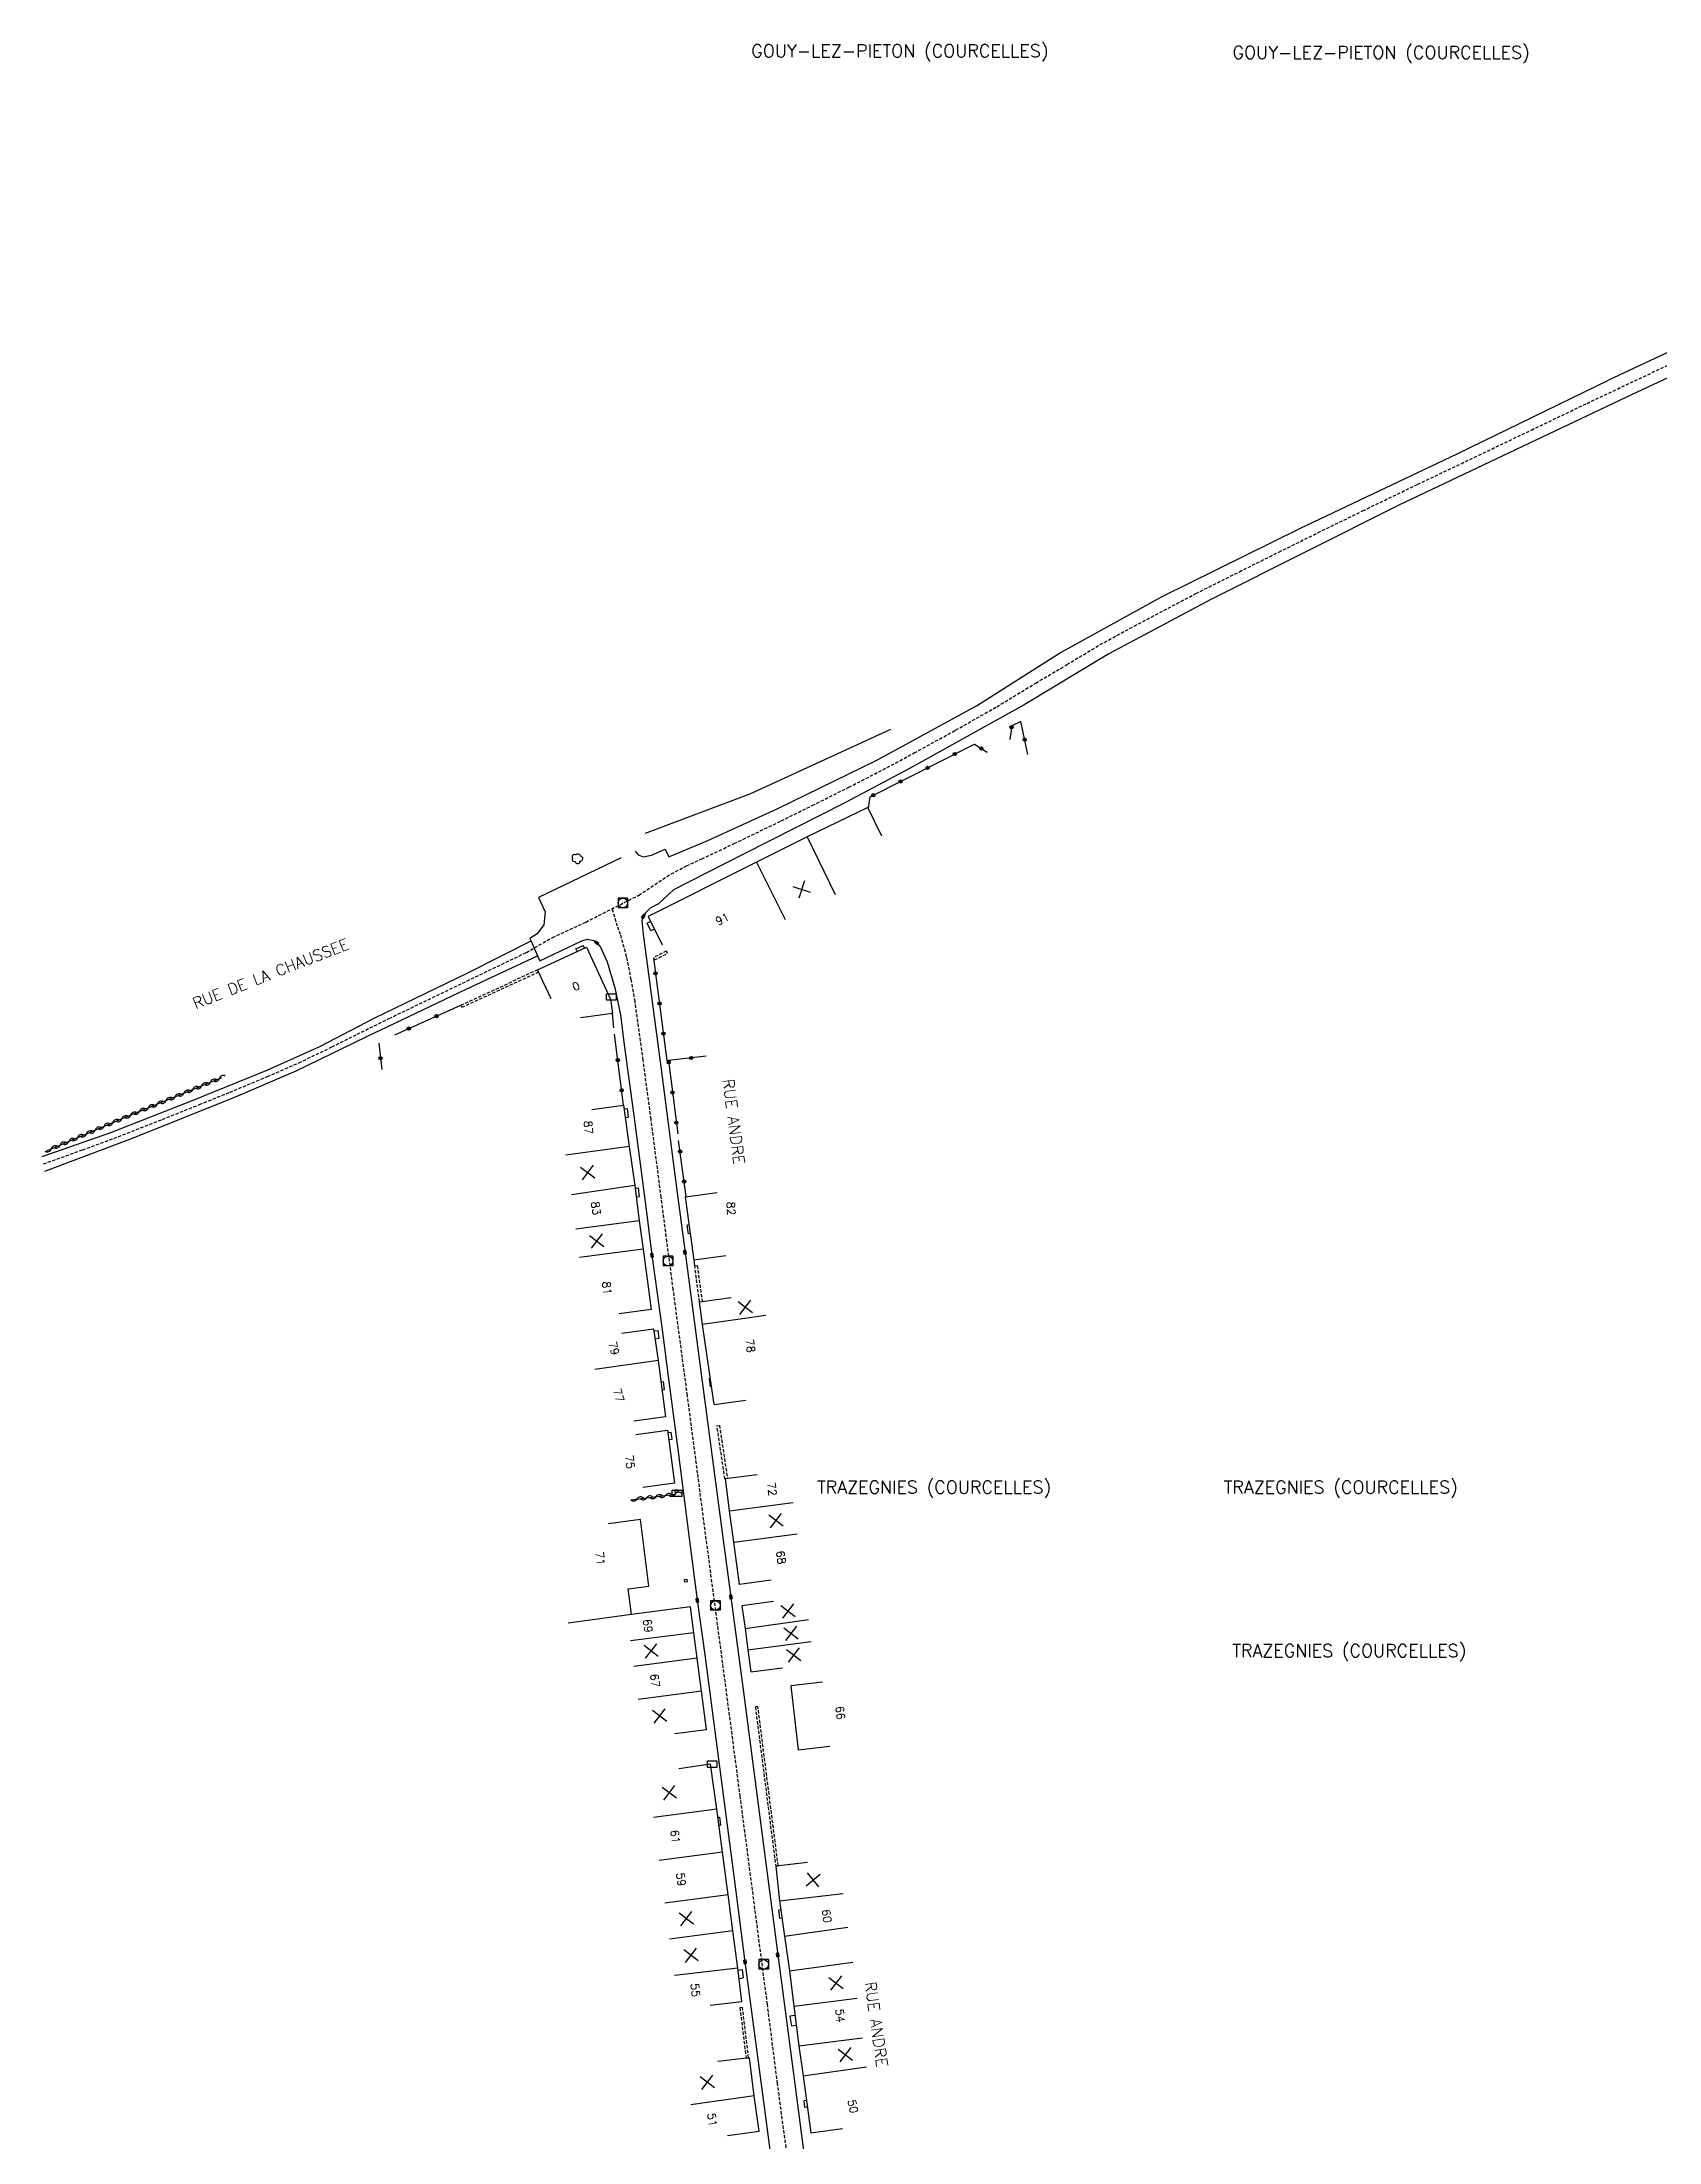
# Model space of a CAD drawing. Header units: millimetres. Extents: x 145000 to 146001, y 128000 to 129000.
# Drawn here: x 145328.6 to 145581.4, y 128660.5 to 128988.7 of the extents above; entities that cross this region are included whole.
import ezdxf
from ezdxf.enums import TextEntityAlignment as Align

# ---------------------------------------------------------------- set-up
doc = ezdxf.new("R2010")
doc.units = ezdxf.units.MM
doc.linetypes.add('DASHED', pattern=[0.75, 0.5, -0.25])
doc.layers.get('0').update_dxf_attribs({"linetype": 'CONTINUOUS'})
for name, color, linetype in [('W0001', 6, 'DASHED'), ('W0008', 7, 'CONTINUOUS'), ('W0100', 7, 'CONTINUOUS'), ('W0105', 7, 'CONTINUOUS'), ('W0112', 1, 'DASHED'), ('W0300', 7, 'CONTINUOUS'), ('W0302', 3, 'CONTINUOUS'), ('W0310', 3, 'CONTINUOUS'), ('W0322', 7, 'CONTINUOUS'), ('W0400', 7, 'CONTINUOUS'), ('W0420', 7, 'CONTINUOUS'), ('W0980', 7, 'CONTINUOUS'), ('W0989', 7, 'CONTINUOUS'), ('W0991', 7, 'CONTINUOUS'), ('W1102', 7, 'CONTINUOUS'), ('W1471', 7, 'CONTINUOUS')]:
    doc.layers.add(name, color=color, linetype=linetype)
doc.styles.get("Standard").update_dxf_attribs({"font": 'romans.shx', "width": 0.85})

# ---------------------------------------------------------------- blocks, each defined once
blk = doc.blocks.new('T400')
for p, q in [((-0.15, 0.3), (0.15, 0.3)), ((-0.15, -0.25), (-0.15, 0.3)), ((-0.15, 0.15), (0.15, 0.15)), ((-0.15, 0), (0.15, 0)), ((0.15, 0.3), (0.15, -0.25)), ((-0.15, -0.15), (0.15, -0.15)), ((-0.15, -0.25), (-0.15, -0.3)), ((-0.15, -0.3), (0.15, -0.3)), ((0.15, -0.3), (0.15, -0.25))]:
    blk.add_line(p, q)
blk = doc.blocks.new('T420')
for p, q in [((0.75, 0.75), (-0.75, 0.75)), ((-0.75, 0.75), (-0.75, -0.75)), ((0.75, 0.75), (0.75, -0.75)), ((0.75, -0.75), (-0.75, -0.75))]:
    blk.add_line(p, q)
blk.add_ellipse((0, 0), major_axis=(-0.53, 0.53), ratio=1, start_param=3.926991, end_param=10.210176)
blk = doc.blocks.new('t991o')
at = {"color": 0, "linetype": 'Continuous'}
for p, q in [((-1, 1), (1, -1)), ((-1, -1), (1, 1))]:
    blk.add_line(p, q, dxfattribs=at)
blk = doc.blocks.new('T300')
for p, q in [((-0.8, 0.51), (-0.86, 0.34)), ((-0.86, 0.34), (-0.86, 0.17)), ((-0.86, 0.17), (-0.74, 0.06)), ((-0.69, 0.63), (-0.8, 0.51)), ((-0.8, -0.06), (-0.74, 0.06)), ((-0.74, 0.06), (-0.69, 0.11)), ((-0.57, 0.69), (-0.69, 0.63)), ((-0.46, 0.69), (-0.57, 0.69)), ((-0.29, 0.63), (-0.46, 0.69)), ((-0.29, 0.63), (-0.17, 0.74)), ((-0.23, 0.57), (-0.29, 0.63)), ((-0.17, 0.74), (-0.06, 0.8)), ((-0.06, 0.8), (0.06, 0.8)), ((0.06, 0.8), (0.23, 0.74)), ((0.23, 0.74), (0.34, 0.63)), ((0.34, 0.63), (0.4, 0.51)), ((0.46, 0.46), (0.34, 0.46)), ((0.4, 0.51), (0.4, 0.46)), ((0.57, 0.4), (0.46, 0.46)), ((0.57, 0.4), (0.69, 0.29)), ((0.69, 0.29), (0.74, 0.17)), ((0.74, 0.06), (0.69, -0.17)), ((0.74, 0.17), (0.74, 0.06)), ((-0.8, -0.17), (-0.8, -0.06)), ((-0.8, -0.23), (-0.8, -0.17)), ((-0.74, -0.34), (-0.8, -0.23)), ((-0.69, -0.4), (-0.74, -0.34)), ((-0.51, -0.46), (-0.69, -0.4)), ((-0.4, -0.46), (-0.51, -0.46)), ((-0.4, -0.46), (-0.34, -0.46)), ((-0.34, -0.46), (-0.34, -0.4)), ((-0.34, -0.51), (-0.34, -0.46)), ((-0.29, -0.63), (-0.34, -0.51)), ((-0.17, -0.74), (-0.29, -0.63)), ((-0.06, -0.8), (-0.17, -0.74)), ((0.06, -0.8), (-0.06, -0.8)), ((0.17, -0.74), (0.06, -0.8)), ((0.23, -0.69), (0.17, -0.74)), ((0.29, -0.46), (0.23, -0.46)), ((0.29, -0.63), (0.23, -0.69)), ((0.46, -0.4), (0.29, -0.46)), ((0.34, -0.51), (0.29, -0.63)), ((0.34, -0.51), (0.34, -0.46)), ((0.57, -0.34), (0.46, -0.4)), ((0.63, -0.29), (0.57, -0.34)), ((0.69, -0.17), (0.63, -0.29))]:
    blk.add_line(p, q)
blk = doc.blocks.new('T1471')
at = {"color": 0, "linetype": 'Continuous', "flags": 128}
blk.add_lwpolyline([(-0.75, -0.5), (-0.75, 0.5), (0.75, 0.5), (0.75, -0.5), (-0.75, -0.5)], dxfattribs=at)
blk = doc.blocks.new('t322o')
at = {"color": 0, "linetype": 'Continuous'}
for radius in [0.25, 0.15]:
    blk.add_circle((0, 0), radius, dxfattribs=at)
blk = doc.blocks.new('t310o')
at = {"color": 0, "linetype": 'Continuous'}
for centre, start, end in [((-0.5, 0.38), 216.8699, 323.1304), ((0.5, -0.37), 36.8699, 143.1303)]:
    blk.add_arc(centre, 0.625, start, end, dxfattribs=at)

msp = doc.modelspace()

# ---------------------------------------------------------------- linework, layer by layer
at = {"layer": 'W0001'}
for points in [[(145328.78, 128813.37), (145334.9, 128815.58), (145339.79, 128817.36), (145347.38, 128820.34), (145353.19, 128822.66), (145357.93, 128824.58), (145363.82, 128827.03), (145368.71, 128829.18), (145373.9, 128831.66), (145377.82, 128833.64), (145382.84, 128836.11), (145404.29, 128846.43), (145408.37, 128848.76), (145413.58, 128851.18), (145421.88, 128855.38), (145426.93, 128858.71), (145429.33, 128859.95), (145431.71, 128861.04), (145436.8, 128863.45), (145444.13, 128866.99), (145448.98, 128869.39), (145454.7, 128872.24), (145460.7, 128875.32), (145464.94, 128877.61), (145471.4, 128881.17), (145477.85, 128884.83), (145483.94, 128888.53), (145488.81, 128891.41), (145493.98, 128894.53), (145499.32, 128897.43), (145508.98, 128902.52), (145515.77, 128905.93), (145521.95, 128909), (145528.05, 128912.02), (145535.06, 128915.45), (145543.64, 128919.59), (145553.19, 128924.13), (145561.42, 128928.07), (145570.11, 128932.24), (145583.92, 128938.75)], [(145445.8, 128652.94), (145443.55, 128669.67), (145441.97, 128682.05), (145439.24, 128702.96), (145437.72, 128714.52), (145436.55, 128723.48), (145434.69, 128737.6), (145431.82, 128759.18), (145431.07, 128765.03), (145429.46, 128777.19), (145428.68, 128783.1), (145427.26, 128793.73), (145426.26, 128801.24), (145425.37, 128808.16), (145423.78, 128820.36), (145422.55, 128829.61), (145421.28, 128838.76), (145420.69, 128842.19), (145419.96, 128845.76), (145419.02, 128849.22), (145418.54, 128850.51), (145417.73, 128853.28)]]:
    msp.add_lwpolyline(points, dxfattribs=at)
at = {"layer": 'W0008'}
msp.add_line((145583.93, 128940.75), (145573.45, 128935.86), dxfattribs=at)
for points in [[(145599.6, 128944.09), (145577.19, 128933.6), (145540.78, 128916.38), (145511.4, 128901.64), (145495.33, 128893.11), (145482.11, 128885.12), (145464.31, 128875.21), (145454.2, 128869.85), (145438.25, 128861.8), (145427.27, 128856.21), (145424.96, 128854.04), (145423.66, 128853.36), (145422.91, 128852.64), (145422.56, 128852.03), (145422.36, 128851.39), (145422.53, 128849.27), (145425.33, 128828.56), (145427.88, 128808.86), (145429.09, 128799.55), (145431.67, 128780.18), (145434.99, 128755.01), (145436.26, 128745.69), (145438.22, 128730.84), (145441.79, 128703.68), (145443.58, 128689.76), (145446.19, 128669.96), (145449.11, 128647.58)], [(145421.32, 128862.24), (145421.78, 128861.7), (145422.56, 128861.35), (145423.86, 128861.64), (145426.01, 128862.56), (145426.57, 128861.39), (145432.68, 128863.9), (145443.61, 128868.93), (145459.09, 128876.46), (145474.68, 128884.95), (145487.63, 128893.22), (145503.68, 128902.05), (145525.32, 128912.74), (145549.8, 128924.37), (145573.45, 128935.86)], [(145419.11, 128861.19), (145406.17, 128854.99), (145407.25, 128852.76), (145407.03, 128850.73), (145405.96, 128849.35), (145404.83, 128848.6), (145405.02, 128848.17), (145406.03, 128845.89), (145406.41, 128845.12), (145412.95, 128848.24), (145413.82, 128848.5), (145414.86, 128848.31), (145415.28, 128847.96), (145415.89, 128847.24), (145416.9, 128844.96), (145418.14, 128840.9), (145418.98, 128836.66), (145419.6, 128831.98), (145421.09, 128820.94), (145423.02, 128806.25), (145423.91, 128799.1), (145425.45, 128787.86), (145426.46, 128780.13), (145428.03, 128768.4), (145429.69, 128755.33), (145431, 128745.19), (145432.19, 128736.67), (145437.02, 128699.68), (145438.47, 128688.68), (145441.58, 128665.24), (145445.33, 128636.66)], [(145405.01, 128848.17), (145394.99, 128843.13), (145380.42, 128836.1), (145371.95, 128831.65), (145363.82, 128828.02), (145352.16, 128823.31), (145339.28, 128818.24), (145328.56, 128814.47)], [(145329.01, 128812.26), (145342.73, 128817.38), (145358.79, 128823.87), (145368.29, 128827.93), (145379.23, 128833.25), (145394.88, 128840.67), (145406.03, 128845.89)]]:
    msp.add_lwpolyline(points, dxfattribs=at)
at = {"layer": 'W0100'}
for p, q in [((145431.36, 128791.83), (145436.32, 128792.49)), ((145431.84, 128788.28), (145431.36, 128791.83)), ((145433.63, 128775.76), (145431.84, 128788.28)), ((145433.63, 128775.76), (145438.58, 128776.47))]:
    msp.add_line(p, q, dxfattribs=at)
for points in [[(145459.85, 128864.6), (145457.67, 128869.1), (145448.18, 128864.5), (145440.25, 128860.52), (145423.35, 128852.05), (145425.52, 128847.59)], [(145408.16, 128839.19), (145406.05, 128843.72), (145413.67, 128847.26), (145417.43, 128839.13), (145417.73, 128836.87), (145412.77, 128836.21)], [(145414.53, 128821.86), (145419.48, 128822.54), (145420.36, 128816.09), (145421.24, 128809.99), (145421.95, 128804.46), (145422.54, 128800.05), (145423.78, 128790.62), (145418.82, 128789.97)], [(145435.46, 128798.99), (145430.51, 128798.33), (145429.19, 128808.25), (145434.14, 128808.9)], [(145419.24, 128786.93), (145424.19, 128787.62), (145424.88, 128782.63), (145426.06, 128773.85), (145421.11, 128773.19)], [(145421.38, 128771.08), (145426.33, 128771.75), (145427.45, 128763.49), (145422.5, 128762.82)], [(145442.56, 128748.33), (145437.6, 128747.67), (145436.72, 128754.24), (145436.07, 128759.17), (145435.43, 128764.19), (145440.39, 128764.82)], [(145427.48, 128724.35), (145432.44, 128724.98), (145431.68, 128730.96), (145431, 128736.14), (145430.49, 128740.12), (145429.94, 128744.14), (145420.75, 128742.95), (145420.21, 128746.98), (145423.43, 128747.39), (145422.11, 128757.78), (145417.15, 128757.15)], [(145442.95, 128745.01), (145438, 128744.32), (145438.49, 128740.79), (145438.93, 128737.45), (145439.37, 128734), (145444.33, 128734.64)], [(145450.59, 128732.41), (145445.62, 128731.83), (145446.78, 128721.83), (145451.75, 128722.4)], [(145433, 128681.89), (145437.97, 128682.47), (145437.36, 128687.68), (145436.59, 128693.51), (145435.85, 128699.14), (145434.97, 128705.81), (145434.06, 128712.56), (145433.07, 128719.56), (145428.12, 128718.86)], [(145448.23, 128704.2), (145443.27, 128703.63), (145443.89, 128698.2), (145444.64, 128692.71), (145445.41, 128687.25), (145446.09, 128681.77), (145446.9, 128675.54), (145447.56, 128670.85), (145448.75, 128661.97), (145453.7, 128662.63)], [(145435.72, 128661.52), (145440.67, 128662.21), (145439.9, 128667.72), (145439.17, 128673.69), (145434.2, 128673.08)]]:
    msp.add_lwpolyline(points, dxfattribs=at)
at = {"layer": 'W0105'}
for p, q in [((145423.73, 128851.26), (145423.17, 128850.98)), ((145423.75, 128849.82), (145423.17, 128850.98)), ((145424.3, 128850.09), (145423.75, 128849.82)), ((145412.03, 128846.98), (145413.19, 128847.53)), ((145412.21, 128846.58), (145412.03, 128846.98)), ((145413.38, 128847.13), (145413.19, 128847.53)), ((145419.56, 128821.97), (145420.05, 128822.04)), ((145420.05, 128822.04), (145420.23, 128820.68)), ((145419.74, 128820.61), (145420.23, 128820.68)), ((145421.3, 128809.57), (145421.78, 128809.63)), ((145421.78, 128809.63), (145421.9, 128808.28)), ((145421.47, 128808.23), (145421.9, 128808.28)), ((145429.77, 128803.84), (145429.43, 128803.79)), ((145429.64, 128802.44), (145429.43, 128803.79)), ((145429.95, 128802.48), (145429.64, 128802.44)), ((145430.61, 128797.45), (145430.5, 128798.33)), ((145424.24, 128787.27), (145424.88, 128787.36)), ((145424.41, 128786.03), (145425.07, 128786.12)), ((145425.07, 128786.12), (145424.88, 128787.36)), ((145425.33, 128779.32), (145425.73, 128779.37)), ((145425.87, 128778.13), (145425.73, 128779.37)), ((145433.04, 128779.87), (145432.91, 128779.85)), ((145433.07, 128778.53), (145432.91, 128779.85)), ((145425.5, 128778.07), (145425.87, 128778.13)), ((145433.23, 128778.55), (145433.07, 128778.53)), ((145426.38, 128771.39), (145426.91, 128771.46)), ((145426.53, 128770.29), (145427.06, 128770.36)), ((145427.06, 128770.36), (145426.91, 128771.46)), ((145434.24, 128711.26), (145434.5, 128711.3)), ((145434.5, 128711.3), (145434.66, 128710.05)), ((145434.4, 128710.02), (145434.66, 128710.05)), ((145444.08, 128696.79), (145443.74, 128696.74)), ((145443.94, 128695.46), (145443.74, 128696.74)), ((145444.26, 128695.51), (145443.94, 128695.46)), ((145437.39, 128687.39), (145438.02, 128687.46)), ((145438.02, 128687.46), (145438.19, 128686.16)), ((145437.55, 128686.09), (145438.19, 128686.16)), ((145446.29, 128680.29), (145445.47, 128680.18)), ((145445.47, 128680.18), (145445.74, 128678.61)), ((145446.49, 128678.71), (145445.74, 128678.61)), ((145448.07, 128667), (145447.65, 128666.95)), ((145447.65, 128666.95), (145447.78, 128665.9)), ((145448.21, 128665.96), (145447.78, 128665.9))]:
    msp.add_line(p, q, dxfattribs=at)
at = {"layer": 'W0112'}
for p, q in [((145426.18, 128846.63), (145424.15, 128845.63)), ((145424.15, 128845.63), (145424.33, 128845.27)), ((145394.06, 128838.2), (145406.05, 128843.72)), ((145406.05, 128843.72), (145406.21, 128843.35)), ((145430.61, 128797.45), (145431.01, 128797.5)), ((145431.36, 128791.83), (145430.61, 128797.45)), ((145431.01, 128797.5), (145431.76, 128791.88)), ((145434.08, 128772.46), (145434.48, 128772.51)), ((145435.33, 128764.16), (145434.08, 128772.46)), ((145434.48, 128772.51), (145435.72, 128764.23)), ((145435.43, 128764.18), (145435.33, 128764.16)), ((145427.93, 128762.08), (145427.53, 128762.02)), ((145427.87, 128762.5), (145427.93, 128762.08)), ((145429.45, 128748.06), (145429.05, 128748.01)), ((145429.4, 128748.48), (145429.45, 128748.06)), ((145440.09, 128728.51), (145443.27, 128703.63)), ((145443.27, 128703.63), (145443.66, 128703.68)), ((145438.08, 128681.55), (145437.68, 128681.5)), ((145439.03, 128673.69), (145438.08, 128681.55))]:
    msp.add_line(p, q, dxfattribs=at)
for points in [[(145424.33, 128845.27), (145426.36, 128846.27), (145426.18, 128846.63)], [(145406.21, 128843.35), (145394.23, 128837.84), (145394.06, 128838.2)], [(145427.53, 128762.02), (145427.48, 128762.45), (145427.87, 128762.5)], [(145429.05, 128748.01), (145429.01, 128748.43), (145429.4, 128748.48)], [(145443.66, 128703.68), (145440.49, 128728.56), (145440.09, 128728.51)], [(145437.68, 128681.5), (145438.63, 128673.64), (145439.03, 128673.69)]]:
    msp.add_lwpolyline(points, dxfattribs=at)
at = {"layer": 'W0302'}
msp.add_lwpolyline([(145461.21, 128881.26), (145439.35, 128871.19), (145422.84, 128865.03)], dxfattribs=at)
at = {"layer": 'W0310'}
msp.add_line((145420.6, 128760.88), (145427.6, 128761.75), dxfattribs=at)
msp.add_lwpolyline([(145329.08, 128815.34), (145341.71, 128820.72), (145356.69, 128826.9)], dxfattribs=at)
at = {"layer": 'W0322'}
for p, q in [((145383.75, 128833.56), (145394.06, 128838.2)), ((145417.95, 128834.62), (145417.73, 128836.87)), ((145381.23, 128832.26), (145381.68, 128828.12)), ((145419.48, 128822.54), (145418.05, 128833.67)), ((145432.4, 128830.2), (145426.51, 128829.54)), ((145429.29, 128808.27), (145428.08, 128817.06))]:
    msp.add_line(p, q, dxfattribs=at)
for points in [[(145482.67, 128877.34), (145481.62, 128882.54), (145480.18, 128881.83), (145479.86, 128879.73)], [(145457.77, 128868.96), (145458.02, 128870.74), (145474.37, 128878.99), (145476.31, 128877.71)], [(145424.18, 128845.52), (145426.27, 128829.55), (145426.51, 128829.54), (145427.96, 128818.07)]]:
    msp.add_lwpolyline(points, dxfattribs=at)
at = {"layer": 'W1102'}
for p, q in [((145448.18, 128864.5), (145452.55, 128855.5)), ((145440.25, 128860.52), (145444.73, 128851.58)), ((145420.36, 128816.09), (145410.45, 128814.73)), ((145421.24, 128809.99), (145411.34, 128808.57)), ((145421.95, 128804.46), (145412.03, 128803.2)), ((145422.54, 128800.05), (145412.62, 128798.73)), ((145441.73, 128789.7), (145431.84, 128788.28)), ((145424.88, 128782.63), (145414.98, 128781.25)), ((145436.07, 128759.17), (145445.98, 128760.48)), ((145436.72, 128754.24), (145446.63, 128755.57)), ((145420.75, 128742.95), (145410.84, 128741.62)), ((145430.49, 128740.12), (145420.57, 128738.84)), ((145438.49, 128740.79), (145448.4, 128742.17)), ((145438.93, 128737.45), (145448.84, 128738.74)), ((145431, 128736.14), (145421.08, 128734.84)), ((145431.68, 128730.96), (145421.76, 128729.69)), ((145434.06, 128712.56), (145424.15, 128711.23)), ((145434.97, 128705.81), (145425.05, 128704.5)), ((145435.85, 128699.14), (145425.93, 128697.85)), ((145443.89, 128698.2), (145453.83, 128699.35)), ((145444.64, 128692.71), (145454.55, 128694.07)), ((145436.59, 128693.51), (145426.67, 128692.2)), ((145437.36, 128687.68), (145427.43, 128686.52)), ((145445.41, 128687.25), (145455.32, 128688.64)), ((145446.09, 128681.77), (145456.02, 128683.01)), ((145446.9, 128675.54), (145456.82, 128676.81)), ((145447.56, 128670.85), (145457.46, 128672.25)), ((145439.9, 128667.72), (145430, 128666.33))]:
    msp.add_line(p, q, dxfattribs=at)

# ---------------------------------------------------------------- block references
at = {"layer": 'W0300'}
msp.add_blockref('T300', (145412.31, 128861.06), dxfattribs=at)
at = {"layer": 'W0310'}
for p, rotation in [((145352.13, 128825.02), 22.40601039593585), ((145353.52, 128825.59), 22.40601039593585), ((145354.9, 128826.16), 22.40601039593585), ((145356.29, 128826.73), 22.40601039593585), ((145343.81, 128821.59), 22.40601039593585), ((145345.2, 128822.16), 22.40601039593585), ((145346.58, 128822.73), 22.40601039593585), ((145347.97, 128823.3), 22.40601039593585), ((145349.36, 128823.87), 22.40601039593585), ((145350.74, 128824.44), 22.40601039593585), ((145335.52, 128818.08), 23.08238555491831), ((145336.9, 128818.67), 23.08238555491831), ((145338.28, 128819.26), 23.08238555491831), ((145339.66, 128819.85), 23.08238555491831), ((145341.04, 128820.43), 23.08238555491831), ((145342.42, 128821.01), 22.40601039593585), ((145330, 128815.73), 23.08238555491831), ((145331.38, 128816.32), 23.08238555491831), ((145332.76, 128816.9), 23.08238555491831), ((145334.14, 128817.49), 23.08238555491831), ((145421.59, 128761.01), 7.020376068915699), ((145423.08, 128761.19), 7.020376068915699), ((145424.57, 128761.37), 7.020376068915699), ((145426.05, 128761.56), 7.020376068915699), ((145427.54, 128761.74), 7.020376068915699)]:
    msp.add_blockref('t310o', p, dxfattribs=dict(at, rotation=rotation))
at = {"layer": 'W0322'}
for p, rotation in [((145480.15, 128881.62), 261.434656493451), ((145471.26, 128877.43), 26.80154201625299), ((145475.42, 128878.3), 326.5215680375904), ((145482.2, 128879.67), 101.3840766309322), ((145467.02, 128875.28), 26.80154201625299), ((145458.54, 128871), 26.80154201625299), ((145462.78, 128873.14), 26.80154201625299), ((145424.49, 128843.16), 277.4471782333497), ((145425.11, 128838.45), 277.4471782333497), ((145390.25, 128836.48), 24.25728252071378), ((145385.92, 128834.53), 24.25728252071378), ((145425.72, 128833.74), 277.4471782333497), ((145381.48, 128829.9), 276.2218361285755), ((145418.58, 128829.6), 97.29653789232027), ((145426.54, 128829.26), 277.2416694483427), ((145430.04, 128829.93), 186.3262554183157), ((145419.18, 128824.89), 97.29653789232027), ((145427.14, 128824.54), 277.2416694483427), ((145427.74, 128819.83), 277.2416694483427), ((145428.32, 128815.32), 97.88171218423423), ((145428.97, 128810.62), 97.88171218423423)]:
    msp.add_blockref('t322o', p, dxfattribs=dict(at, rotation=rotation))
at = {"layer": 'W0400'}
for p, rotation in [((145422.56, 128852.03), 150.0673811089436), ((145415.28, 128847.96), 50.5084711722411), ((145423.91, 128799.1), 7.120118577939111), ((145429.09, 128799.55), 187.4264617900988), ((145431, 128745.19), 7.357859360502434), ((145436.26, 128745.69), 187.7394992704866), ((145438.47, 128688.68), 7.489703965018742), ((145443.58, 128689.76), 187.3530280836744)]:
    msp.add_blockref('T400', p, dxfattribs=dict(at, rotation=rotation))
at = {"layer": 'W0420'}
for p in [(145419.37, 128854.16), (145426.43, 128798.21), (145433.85, 128744.37), (145441.4, 128688.27)]:
    msp.add_blockref('T420', p, dxfattribs=at)
at = {"layer": 'W0991'}
for p, rotation in [((145447.35, 128856.25), 206.6225627848555), ((145413.87, 128812.04), 278.2045096714503), ((145415.3, 128801.33), 277.5957364859098), ((145438.54, 128790.97), 97.55509718689633), ((145443.33, 128757.62), 97.52604130529299), ((145445.18, 128743.52), 277.9113322665695), ((145445.65, 128740.02), 277.4186858875449), ((145423.8, 128737.24), 97.32506462349883), ((145446.09, 128736.62), 277.2992182158921), ((145425.12, 128727.08), 97.29653789232027), ((145426.63, 128715.08), 98.06814647333464), ((145449.13, 128701.47), 84.27230992167615), ((145429.28, 128695.42), 97.46174083929975), ((145430.04, 128689.68), 97.54434224558742), ((145452.7, 128685.38), 277.0846427448145), ((145454.16, 128674.17), 278.0441490899925), ((145432.58, 128669.85), 97.0002222330577)]:
    msp.add_blockref('t991o', p, dxfattribs=dict(at, rotation=rotation))
at = {"layer": 'W1471'}
for p in [(145417.56, 128839.47), (145427.85, 128761.9), (145433.34, 128719.57)]:
    msp.add_blockref('T1471', p, dxfattribs=at)

# ---------------------------------------------------------------- texts
at = {"layer": 'W0980'}
for s, p in [('GOUY-LEZ-PIETON (COURCELLES)', (145462.69, 128987.19)), ('GOUY-LEZ-PIETON (COURCELLES)', (145537.92, 128986.94)), ('TRAZEGNIES (COURCELLES)', (145468.03, 128762.72)), ('TRAZEGNIES (COURCELLES)', (145531.6, 128762.72)), ('TRAZEGNIES (COURCELLES)', (145532.94, 128737.17))]:
    msp.add_text(s, height=2, dxfattribs=at).set_placement(p, align=Align.MIDDLE)
at = {"layer": 'W0989'}
for s, rotation, p in [('RUE DE LA CHAUSSEE', 21.4372, (145364.33, 128843.12)), ('RUE ANDRE', 277.4472, (145436.72, 128819.99)), ('RUE ANDRE', 278.0139, (145459, 128678.92))]:
    msp.add_text(s, height=1.75, rotation=rotation, dxfattribs=at).set_placement(p, align=Align.MIDDLE)
at = {"layer": 'W0991'}
for s, rotation, p in [('91', 26.5354, (145434.93, 128851.65)), ('0', 26.5354, (145412.05, 128841.15)), ('87', 274.599, (145413.99, 128819.08)), ('83', 278.4634, (145415.16, 128806.45)), ('82', 273.1644, (145436.3, 128806.4)), ('81', 275.8523, (145416.88, 128793.96)), ('78', 277.283, (145439.32, 128784.95)), ('79', 285.0384, (145417.99, 128784.55)), ('77', 286.5491, (145418.73, 128777.22)), ('75', 277.7158, (145420.47, 128766.8)), ('72', 277.2039, (145442.69, 128762.56)), ('71', 277.2344, (145415.83, 128751.7)), ('68', 277.6549, (145444.1, 128751.88)), ('69', 277.7937, (145423.28, 128741.18)), ('67', 277.4761, (145424.4, 128732.64)), ('66', 276.6306, (145453.37, 128727.6)), ('61', 277.6422, (145427.58, 128708.25)), ('59', 277.5518, (145428.47, 128701.56)), ('60', 277.8223, (145451.26, 128695.85)), ('55', 276.6771, (145430.71, 128684.26)), ('54', 276.1665, (145453.34, 128680.27)), ('51', 277.9777, (145433.35, 128663.99)), ('50', 283.7894, (145455.35, 128666.1))]:
    msp.add_text(s, height=1.25, rotation=rotation, dxfattribs=at).set_placement(p, align=Align.MIDDLE)

doc.saveas('drawing.dxf')
